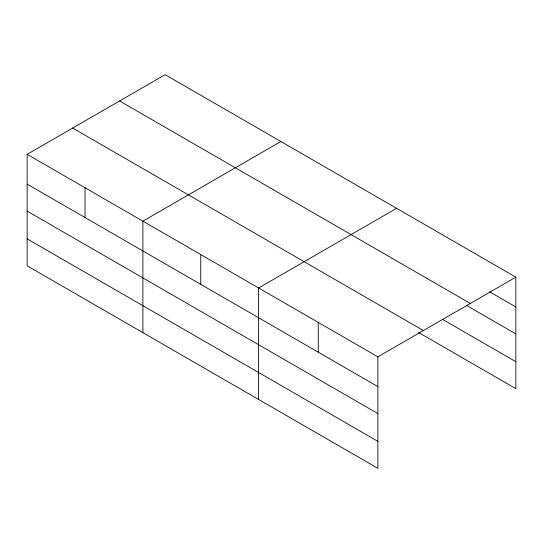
<?xml version="1.0" encoding="UTF-8"?>
<svg xmlns="http://www.w3.org/2000/svg" width="543" height="543" viewBox="0 0 543 543"><rect width="100%" height="100%" fill="white"/><g stroke="black" fill="none" stroke-linecap="round" stroke-linejoin="round"><path stroke-width="0.81" d="M27.15 154.341L377.874 356.826L377.874 468.324L27.15 265.832L27.15 154.341L165.126 74.676L515.85 277.168L515.85 388.659L418.415 332.411M280.867 141.499L142.89 221.157L142.89 332.655M396.607 208.322L258.624 287.98L258.624 399.478M377.874 356.826L515.85 277.168M489.677 291.842L515.85 306.951M119.596 100.964L470.319 303.456M466.41 305.37L515.85 333.918M442.409 319.298L515.85 361.699M72.681 128.053L423.404 330.538M27.15 184.125L377.874 386.616M27.15 211.091L377.874 413.576M27.15 238.872L377.874 441.357M318.252 322.406L318.252 352.19M200.761 254.572L200.761 284.356M85.02 187.749L85.02 217.539"/></g></svg>
